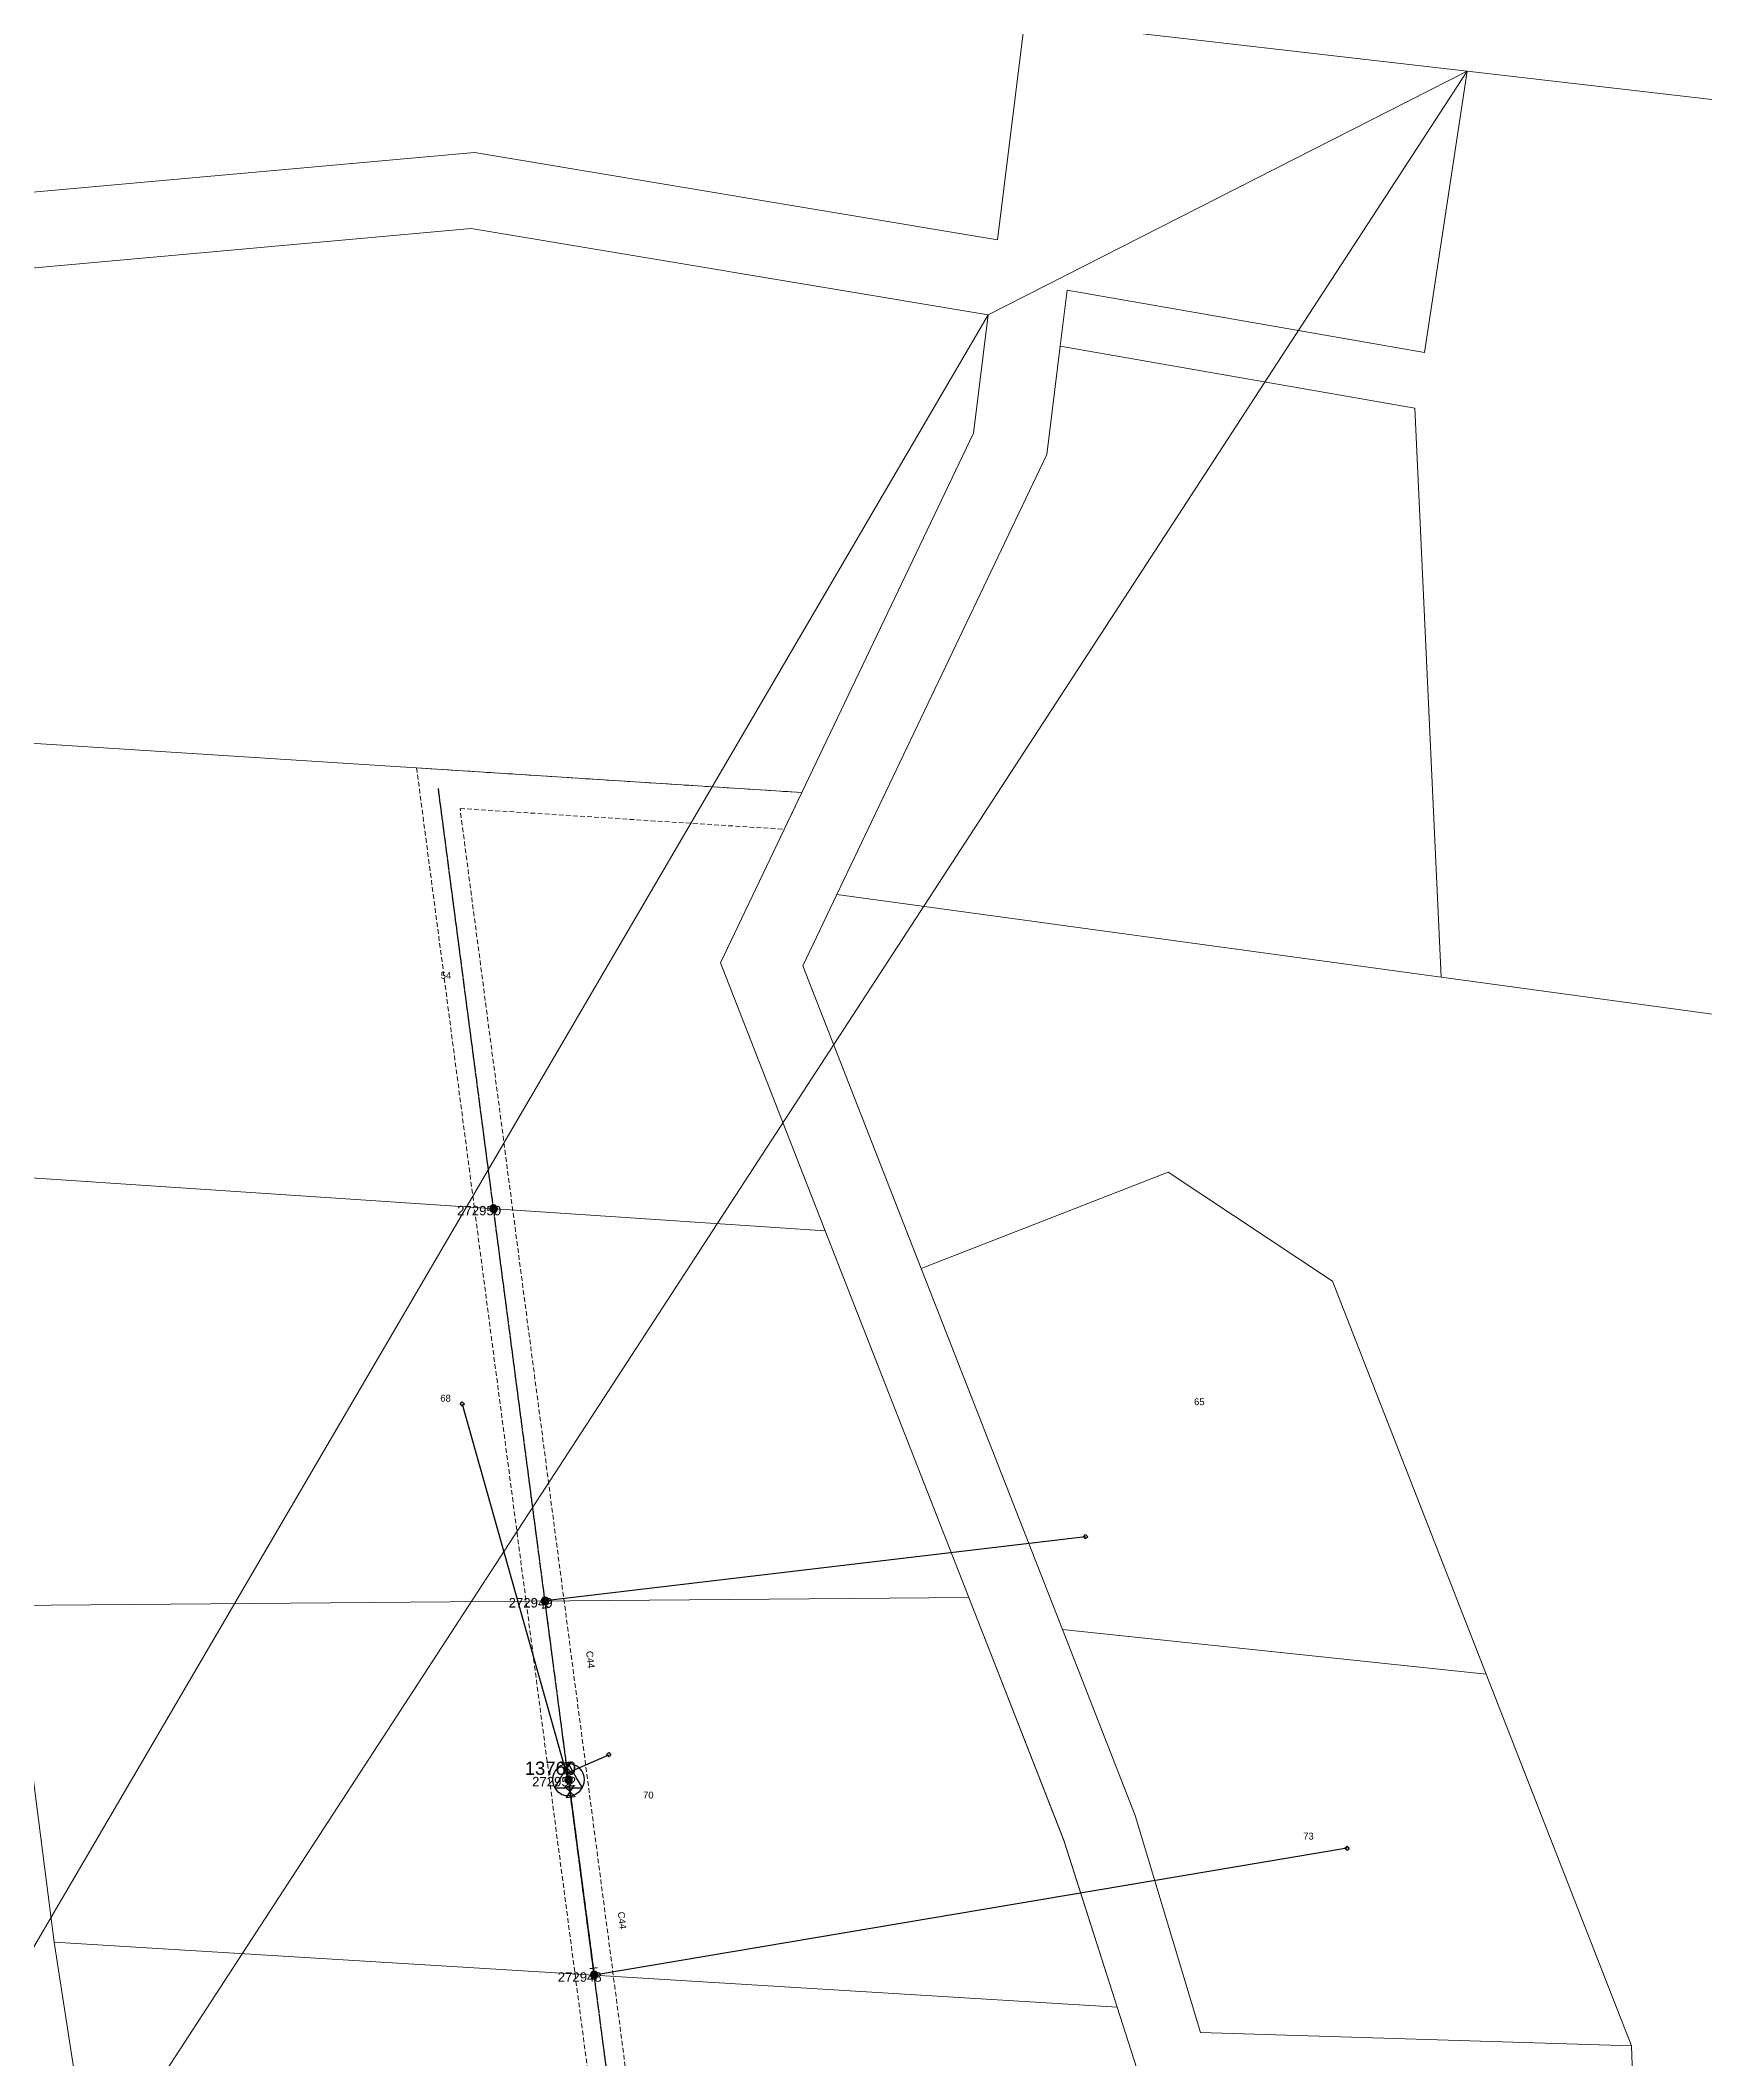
# Model space of a CAD drawing. Header units: metres. Extents: x 209078 to 212397, y 6290320 to 6293148.
# Drawn here: x 210598 to 211039, y 6292328 to 6292864 of the extents above; entities that cross this region are included whole.
import ezdxf
from ezdxf.enums import TextEntityAlignment as Align

# ---------------------------------------------------------------- set-up
doc = ezdxf.new("R2010")
doc.units = ezdxf.units.M
for name, pattern in [('Cable Exist OH', [1, 1, 0]), ('HIDDEN', [0.375, 0.25, -0.125]), ('HIDDEN2', [0.1875, 0.125, -0.0625])]:
    doc.linetypes.add(name, pattern=pattern)
doc.layers.get('0').update_dxf_attribs({"color": 6})
doc.layers.add('Cadastre Land Parcels_SP_EXT', color=9, linetype='Continuous', lineweight=5)
doc.layers.add('Cadastre Other Property_SP_EXT', color=9, linetype='HIDDEN', lineweight=5)
for name, color, linetype in [('Equip_LV_EXT', 7, 'Continuous'), ('Mains_HV_EXT', 7, 'Continuous'), ('Mains_LV_EXT', 7, 'Continuous'), ('Services_SP_EXT', 7, 'Continuous'), ('Sub_SP_TR_HV_LV_EXT', 7, 'Continuous'), ('SupportsOH_SP_TR_HV_LV_SL_EXT', 7, 'Continuous')]:
    doc.layers.add(name, color=color, linetype=linetype)
doc.styles.add('POLE_LABEL', font='arial.ttf')
doc.styles.get("Standard").update_dxf_attribs({"font": 'arial.ttf'})

# ---------------------------------------------------------------- blocks, each defined once
blk = doc.blocks.new('SUB_POLE_EXT')
blk.add_wipeout([(0, 4.22), (0.42, 4.2), (0.83, 4.14), (1.21, 4.05), (1.62, 3.9), (1.99, 3.72), (2.35, 3.51), (2.68, 3.26), (2.99, 2.99), (3.28, 2.66), (3.52, 2.34), (3.76, 1.92), (3.9, 1.62), (4.04, 1.23), (4.18, 0.63), (4.22, 0), (4.18, -0.61), (4.06, -1.15), (3.9, -1.62), (3.58, -2.24), (3.22, -2.73), (2.97, -3.01), (2.68, -3.26), (2.36, -3.5), (2, -3.72), (1.64, -3.89), (1.25, -4.03), (0.82, -4.14), (0.42, -4.2), (0, -4.22), (-0.41, -4.2), (-0.8, -4.15), (-1.21, -4.05), (-1.62, -3.9), (-1.99, -3.73), (-2.35, -3.51), (-2.68, -3.26), (-2.96, -3.02), (-3.23, -2.72), (-3.51, -2.35), (-3.71, -2.01), (-3.91, -1.6), (-4.05, -1.21), (-4.16, -0.76), (-4.22, -0.14), (-4.21, 0.39), (-4.14, 0.83), (-4.03, 1.27), (-3.9, 1.63), (-3.71, 2.02), (-3.5, 2.37), (-3.28, 2.67), (-2.99, 2.99), (-2.68, 3.27), (-2.33, 3.52), (-1.98, 3.73), (-1.63, 3.9), (-1.2, 4.05), (-0.78, 4.15), (-0.4, 4.21)])
blk.add_line((2.16, 0.48), (2.16, 0.48, 0))
blk.add_lwpolyline([(-4.22, 0, 1), (4.22, 0, 1)], format="xyb", close=True)
blk.add_lwpolyline([(2.14, 0.52), (0, 4.22), (-3.66, -2.11), (3.66, -2.11)], close=True)
for tag, height, flags, p in [('STREET_CODE', 0.2, 9, (1.5, 0)), ('ASSET_NUM', 3.5, 8, (2, 2)), ('CONSTRUCTED_VOLTAGE', 0.2, 9, (1.5, -0.2)), ('OPERATING_VOLTAGE', 0.2, 9, (1.5, -0.6)), ('OPERATED_BY', 0.2, 9, (1.5, -0.8)), ('ORIENTATION', 0.2, 9, (1.5, -1.2)), ('OWNED_BY', 0.2, 9, (1.5, -1.4)), ('SECONDARY_VOLTAGE', 0.2, 9, (1.5, -1.6)), ('STATE', 0.2, 9, (1.5, -1.8)), ('SUBSTATION_TYPE', 0.2, 9, (1.5, -2)), ('STREETNAME', 0.2, 9, (1.5, -2.8)), ('SUBURB', 0.2, 9, (1.5, -3)), ('Z', 0.2, 1, (1.5, -3.4)), ('NO_PHASES', 0.2, 9, (1.5, -0.4)), ('MAINTAINED_BY', 0.2, 9, (1.5, -1)), ('USAGE', 0.2, 9, (1.5, -2.2)), ('LEGEND', 0.2, 9, (1.5, -2.4)), ('LOCATION', 0.2, 9, (1.5, -2.6)), ('NOTES', 0.2, 9, (1.5, -3.2))]:
    blk.add_attdef(tag, text='', height=height, dxfattribs=dict(flags=flags)).set_placement(p, align=Align.MIDDLE_LEFT)
blk = doc.blocks.new('LV_OH_LINKS_DISTFUSE_EXT')
for p, q in [((0, 0), (0.96, 0)), ((3.84, 0), (4.8, 0))]:
    blk.add_line(p, q)
blk.add_lwpolyline([(3.84, -1.2), (3.84, 1.2), (0.96, -1.2), (0.96, 1.2)], close=True)
at = {"flags": 9}
for tag, p in [('ACTUAL_STATUS', (0, 0)), ('CONSTRUCTED_VOLTAGE', (0, -0.2)), ('OPERATING_VOLTAGE', (0, -0.6)), ('ORIENTATION', (0, -0.8)), ('OWNED_BY', (0, -1)), ('STATE', (0, -1.2)), ('SWITCH_TYPE', (0, -1.4)), ('NO_PHASES', (0, -0.4)), ('USAGE', (0, -1.6)), ('NOTES', (0, -1.8))]:
    blk.add_attdef(tag, text='', height=0.2, dxfattribs=at).set_placement(p, align=Align.MIDDLE_LEFT)
at = {"flags": 1}
blk.add_attdef('Z', (0, 0), '', height=0.2, dxfattribs=at)
blk = doc.blocks.new('CCP_EXT')
blk.add_wipeout([(0, 0.57), (0.57, 0), (0, -0.57), (-0.57, 0)])
blk.add_lwpolyline([(-0.57, 0), (0, 0.57), (0.57, 0), (0, -0.57), (-0.57, 0)])
at = {"flags": 1}
blk.add_attdef('Z', (0, 0), '', height=0.2, dxfattribs=at)
at = {"flags": 9}
for tag, p in [('CCP_TYPE', (0, 0)), ('CONSTRUCTED_VOLTAGE', (0, -0.2)), ('OPERATING_VOLTAGE', (0, -0.6)), ('ORIENTATION', (0, -0.8)), ('OWNED_BY', (0, -1)), ('STATE', (0, -1.8)), ('NO_PHASES', (0, -0.4)), ('USAGE', (0, -1.2)), ('LEGEND', (0, -1.4)), ('LIFE_SUPPORT', (0, -1.6)), ('NOTES', (0, -2))]:
    blk.add_attdef(tag, text='', height=0.2, dxfattribs=at).set_placement(p, align=Align.MIDDLE_LEFT)
blk = doc.blocks.new('POLE_EXT')
blk.add_hatch(color=256).paths.add_polyline_path([(-1, 0, 1), (1, 0, 1)])
blk.add_lwpolyline([(-1, 0, 1), (1, 0, 1)], format="xyb", close=True)
for tag, height, flags, p in [('pNumber', 2.5, 8, (-17.84, 2.07)), ('OWNED_BY', 0.2, 9, (1.35, -0.4)), ('SPECIAL_USE', 0.2, 9, (1.35, -0.8)), ('STATE', 0.2, 9, (1.35, -1)), ('cLV', 0.2, 9, (1.35, -1.4)), ('hDepth', 0.2, 9, (1.35, -1.6)), ('hDia', 0.2, 9, (1.35, -1.8)), ('cHV', 0.2, 9, (1.35, -2)), ('cLinedev', 0.2, 9, (1.35, -3.4)), ('pExisting', 0.2, 9, (1.35, -3.8)), ('pFooting', 0.2, 9, (1.35, -4.4)), ('pNew', 0.2, 9, (1.35, -4.6)), ('pRelocate', 0.2, 9, (1.35, -5)), ('pRemove', 0.2, 9, (1.35, -5.2)), ('pReplace', 0.2, 9, (1.35, -5.4)), ('PARENT', 0.2, 9, (1.35, -0.6)), ('USAGE', 0.2, 9, (1.35, -1.2)), ('LBRACKET', 0.2, 9, (1.35, -2.2)), ('LExisting', 0.2, 9, (1.35, -2.4)), ('LANTNUMBER', 0.2, 9, (1.35, -2.6)), ('LOther', 0.2, 9, (1.35, -2.8)), ('LRemove', 0.2, 9, (1.35, -3)), ('LEGEND', 0.2, 9, (1.35, -3.2)), ('LOCATION', 0.2, 9, (1.35, -3.6)), ('PFNUMBER', 0.2, 9, (1.35, -4)), ('NEWPFNUMBER', 0.2, 9, (1.35, -4.2)), ('pStay', 0.2, 9, (1.35, -5.6)), ('pType', 0.2, 9, (1.35, -5.8)), ('cspan', 0.2, 9, (1.35, -6)), ('STREETNAME', 0.2, 9, (1.35, -6.2)), ('SUBURB', 0.2, 9, (1.35, -6.4)), ('OPERATED_BY', 0.2, 9, (1.36, -7.01)), ('NOTES', 0.2, 9, (1.35, -6.6)), ('MAINTAINED_BY', 0.2, 9, (1.36, -6.81))]:
    blk.add_attdef(tag, text='', height=height, dxfattribs=dict(flags=flags)).set_placement(p, align=Align.MIDDLE_LEFT)
at = {"style": 'POLE_LABEL'}
for tag, height, flags, p in [('STRUCTURE_PLANT_NUMBER', 0.2, 9, (1.35, 0.03)), ('ASSET_NUM', 2.5, 8, (2, 2)), ('STREET_CODE', 0.2, 9, (1.35, -0.2))]:
    blk.add_attdef(tag, text='', height=height, dxfattribs=dict(at, flags=flags)).set_placement(p, align=Align.MIDDLE_LEFT)
at = {"flags": 1}
blk.add_attdef('Z', (1.35, -7.33), '', height=0.2, dxfattribs=at)
blk = doc.blocks.new('End Shackle_EXT')
blk.add_wipeout([(0, 0.25), (1.81, 0.25), (1.82, -0.25), (0, -0.25)])
blk.add_line((1.81, -1), (1.81, 1))
at = {"flags": 1}
blk.add_attdef('Z', (0, 0), '', height=0.2, dxfattribs=at)
at = {"flags": 9}
for tag, p in [('CONNECTOR_TYPE', (0, 0)), ('CONSTRUCTED_VOLTAGE', (0, -0.2)), ('OPERATING_VOLTAGE', (0, -0.6)), ('ORIENTATION', (0, -0.8)), ('OWNED_BY', (0, -1)), ('STATE', (0, -1.2)), ('NO_PHASES', (0, -0.4)), ('USAGE', (0, -1.4)), ('NOTES', (0, -1.6))]:
    blk.add_attdef(tag, text='', height=0.2, dxfattribs=at).set_placement(p, align=Align.MIDDLE_LEFT)

msp = doc.modelspace()

# ---------------------------------------------------------------- linework, layer by layer
at = {"layer": 'Cadastre Land Parcels_SP_EXT', "linetype": 'Continuous'}
for points in [[(210095.51, 6291502.62), (210975.8, 6292855.38), (210878.39, 6292866.67), (210906.68, 6293081.03), (210886.5, 6293096.72), (210861.15, 6292990.09), (210873.2, 6292987.32), (210851.35, 6292810.68), (210712.69, 6292833.85), (210522.72, 6292816.81), (210555.55, 6292560.16), (210491.97, 6292509.64), (210476.28, 6292285.04), (210532.49, 6292136.87), (210612.28, 6291979.76), (210613.23, 6291977.89), (210440.97, 6291941.08), (210072.97, 6292085.7)], [(211033.41, 6291928.88), (211019.41, 6292332.06), (210905.12, 6292335.58), (210887.83, 6292393.07), (210868.53, 6292442.39), (210831.1, 6292538.04), (210799.7, 6292618.28), (210808.75, 6292637.24), (210864.42, 6292753.81), (210867.97, 6292782.5), (210869.81, 6292797.41), (210964.53, 6292780.86), (210975.8, 6292855.38), (210848.83, 6292790.81), (210844.96, 6292759.5), (210799.46, 6292664.22), (210777.9, 6292619.07), (210805.69, 6292548.06), (210843.7, 6292450.92), (210868.9, 6292386.52), (210883.08, 6292342.31), (210908.68, 6292262.44)], [(210732.99, 6291967.07), (210698.62, 6292048.49), (210660.57, 6292138.63), (210621.02, 6292232.34), (210601.33, 6292359.56), (210589.91, 6292448.8), (210575.25, 6292563.42), (210560.39, 6292679.56), (210545.15, 6292798.74), (210711.86, 6292813.69), (210848.83, 6292790.81), (210095.51, 6291502.62)], [(211631.29, 6292367.27), (211583.59, 6292360.59), (211562.72, 6292358.96), (211470.44, 6292415.86), (211473.01, 6292420.22), (211528.82, 6292514.75), (211315.73, 6292568.19), (211312.75, 6292565.37), (211112.63, 6292595.68), (211112.63, 6292595.68), (210968.96, 6292615.33), (210808.75, 6292637.24), (210799.69, 6292618.28), (210831.1, 6292538.04), (210896.54, 6292563.65), (210940.11, 6292534.68), (210980.87, 6292430.54), (211019.41, 6292332.06), (211033.41, 6291928.88)]]:
    msp.add_lwpolyline(points, dxfattribs=at)
for points in [[(211267.9, 6292821.55), (211155.07, 6292834.62), (210975.8, 6292855.38), (210964.53, 6292780.86), (210869.81, 6292797.41), (210867.97, 6292782.5), (210961.94, 6292766.06), (210968.96, 6292615.33), (211112.63, 6292595.68), (211312.75, 6292565.37), (211315.73, 6292568.19), (211238, 6292701.77), (211234.67, 6292716.23), (211267.9, 6292821.55)], [(210799.46, 6292664.22), (210560.39, 6292679.56), (210575.25, 6292563.42), (210805.69, 6292548.06), (210777.9, 6292619.07), (210799.46, 6292664.22)], [(210805.69, 6292548.06), (210575.25, 6292563.42), (210589.91, 6292448.8), (210843.7, 6292450.92), (210805.69, 6292548.06)], [(210831.1, 6292538.04), (210868.53, 6292442.39), (210980.87, 6292430.54), (210940.11, 6292534.68), (210896.54, 6292563.65), (210831.1, 6292538.04)], [(210980.87, 6292430.54), (210868.53, 6292442.39), (210887.83, 6292393.07), (210905.12, 6292335.58), (211019.41, 6292332.06), (210980.87, 6292430.54)], [(210883.08, 6292342.31), (210601.33, 6292359.56), (210621.02, 6292232.34), (210908.68, 6292262.44), (210883.08, 6292342.31)]]:
    msp.add_lwpolyline(points, close=True, dxfattribs=at)

# ---------------------------------------------------------------- block references
at = {"layer": 'SupportsOH_SP_TR_HV_LV_SL_EXT'}
ref = msp.add_blockref('POLE_EXT', (210717.76, 6292553.92), dxfattribs=at)
ref.add_attrib('ASSET_NUM', '272950', dxfattribs={"layer": '0', "height": 2.5, "style": 'POLE_LABEL'}).set_placement((210719.76, 6292554.67), align=Align.TOP_RIGHT)

# ---------------------------------------------------------------- texts
at = {"layer": 'Cadastre Land Parcels_SP_EXT'}
for s, p in [('54', (210703.74, 6292614.87)), ('68', (210703.64, 6292502.8)), ('65', (210903.43, 6292501.86)), ('70', (210757.38, 6292397.62)), ('73', (210932.35, 6292386.73))]:
    msp.add_text(s, height=1.8, dxfattribs=at).set_placement(p)
at = {"layer": 'Mains_LV_EXT'}
for p in [(210742.28, 6292436.61), (210750.7, 6292367.5)]:
    msp.add_text('C44', height=1.8, rotation=276.3451, dxfattribs=at).set_placement(p)

# ---------------------------------------------------------------- next in the draw order: block references
at = {"layer": 'Services_SP_EXT', "rotation": 90.0000000000002}
msp.add_blockref('CCP_EXT', (210709.48, 6292502.14), dxfattribs=at)
at = {"layer": 'Services_SP_EXT'}
for p in [(210874.67, 6292466.99), (210943.97, 6292384.41)]:
    msp.add_blockref('CCP_EXT', p, dxfattribs=at)
at = {"layer": 'Sub_SP_TR_HV_LV_EXT'}
ref = msp.add_blockref('SUB_POLE_EXT', (210737.63, 6292402.58), dxfattribs=at)
ref.add_attrib('ASSET_NUM', '13760', dxfattribs={"layer": '0', "height": 3.5}).set_placement((210739.63, 6292402.83), align=Align.BOTTOM_RIGHT)

# ---------------------------------------------------------------- next in the draw order: linework, layer by layer
at = {"layer": 'Cadastre Land Parcels_SP_EXT', "linetype": 'Continuous'}
msp.add_lwpolyline([(210843.7, 6292450.92), (210589.91, 6292448.8), (210601.33, 6292359.56), (210883.08, 6292342.31), (210868.9, 6292386.53), (210843.7, 6292450.92)], close=True, dxfattribs=at)
at = {"layer": 'Services_SP_EXT'}
for points in [[(210709.48, 6292502.14), (210737.73, 6292401.83)], [(210874.67, 6292466.99), (210731.41, 6292449.98)], [(210943.97, 6292384.41), (210744.43, 6292350.8)]]:
    msp.add_lwpolyline(points, dxfattribs=at)

# ---------------------------------------------------------------- next in the draw order: block references
at = {"layer": 'Equip_LV_EXT'}
for p, rotation in [((210737.54, 6292403.29), 97.48287855797561), ((210737.73, 6292401.83), 277.4821527321574)]:
    msp.add_blockref('LV_OH_LINKS_DISTFUSE_EXT', p, dxfattribs=dict(at, rotation=rotation))
at = {"layer": 'SupportsOH_SP_TR_HV_LV_SL_EXT'}
ref = msp.add_blockref('POLE_EXT', (210737.63, 6292402.58), dxfattribs=at)
ref.add_attrib('ASSET_NUM', '272952', dxfattribs={"layer": '0', "height": 2.5, "style": 'POLE_LABEL'}).set_placement((210739.63, 6292403.33), align=Align.TOP_RIGHT)

# ---------------------------------------------------------------- next in the draw order: block references
at = {"layer": 'Services_SP_EXT'}
msp.add_blockref('CCP_EXT', (210748.3, 6292409.21), dxfattribs=at)

# ---------------------------------------------------------------- next in the draw order: linework, layer by layer
at = {"layer": 'Cadastre Other Property_SP_EXT', "linetype": 'HIDDEN2', "ltscale": 10}
msp.add_lwpolyline([(210801.99, 6291951.05), (210708.87, 6292660), (210794.81, 6292654.49), (210799.46, 6292664.22), (210697.36, 6292670.77), (210791.74, 6291952.26), (210791.74, 6291952.26)], dxfattribs=at)
at = {"layer": 'Services_SP_EXT'}
msp.add_lwpolyline([(210737.39, 6292404.45), (210748.3, 6292409.21)], dxfattribs=at)

# ---------------------------------------------------------------- next in the draw order: block references
at = {"layer": 'Mains_LV_EXT'}
for p, rotation in [((210731.41, 6292449.98), 276.3453425947648), ((210744.43, 6292350.8), 96.41759241252402)]:
    msp.add_blockref('End Shackle_EXT', p, dxfattribs=dict(at, rotation=rotation))

# ---------------------------------------------------------------- next in the draw order: linework, layer by layer
at = {"layer": 'Mains_HV_EXT', "linetype": 'Cable Exist OH'}
for points in [[(210737.63, 6292402.58), (210703.12, 6292665.39)], [(210771.54, 6292144.45), (210737.63, 6292402.58)]]:
    msp.add_lwpolyline(points, dxfattribs=at)
at = {"layer": 'Mains_LV_EXT', "linetype": 'Cable Exist OH'}
for points in [[(210737.63, 6292402.58), (210731.41, 6292449.98)], [(210737.63, 6292402.58), (210744.43, 6292350.8)]]:
    msp.add_lwpolyline(points, dxfattribs=at)

# ---------------------------------------------------------------- next in the draw order: block references
at = {"layer": 'SupportsOH_SP_TR_HV_LV_SL_EXT'}
ref = msp.add_blockref('POLE_EXT', (210731.41, 6292449.98), dxfattribs=at)
ref.add_attrib('ASSET_NUM', '272949', dxfattribs={"layer": '0', "height": 2.5, "style": 'POLE_LABEL'}).set_placement((210733.41, 6292450.73), align=Align.TOP_RIGHT)
ref = msp.add_blockref('POLE_EXT', (210744.43, 6292350.8), dxfattribs=at)
ref.add_attrib('ASSET_NUM', '272948', dxfattribs={"layer": '0', "height": 2.5, "style": 'POLE_LABEL'}).set_placement((210746.43, 6292351.55), align=Align.TOP_RIGHT)

doc.saveas('drawing.dxf')
